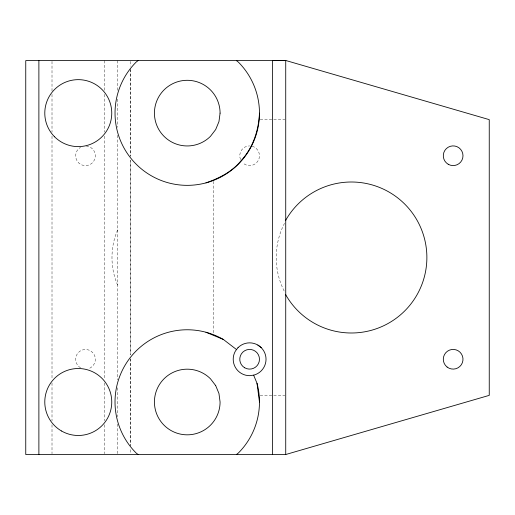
<?xml version="1.0" encoding="UTF-8"?>
<svg xmlns="http://www.w3.org/2000/svg" width="515" height="515" viewBox="0 0 515 515"><rect width="100%" height="100%" fill="white"/><g stroke="black" fill="none" stroke-linecap="round" stroke-linejoin="round"><path stroke-width="0.39" stroke-dasharray="2.58 1.93" d="M117.665 229.967C110.088 247.136 110.088 267.993 117.665 285.162M284.518 223.323C273.452 244.393 273.452 270.607 284.518 291.677M260.21 119.635L272.969 119.635M273.768 119.635L284.93 119.635M260.191 395.365L272.963 395.365M273.761 395.365L284.93 395.365M213.513 181.357L213.513 333.772M130.791 61.414L130.791 66.235M130.791 449.698L130.791 453.715M117.665 60.609L117.665 91.155M117.665 99.138L117.665 127.334M117.665 135.258L117.665 379.87M117.665 387.795L117.665 416.796M117.665 423.974L117.665 454.52M104.532 60.609L104.532 91.155M104.532 94.374L104.532 132.155M104.532 136.179L104.532 378.95M104.532 382.973L104.532 420.755M104.532 424.772L104.532 453.715M52.009 61.414L52.009 91.155M52.009 94.374L52.009 132.155M52.009 136.179L52.009 378.95M52.009 382.973L52.009 420.755M52.009 424.772L52.009 453.715M86.134 145.977A9.849 9.849 0 0 1 94.593 159.573A9.849 9.849 0 0 1 79.001 163.21A9.849 9.849 0 0 1 80.572 147.277M80.572 367.852A9.849 9.849 0 0 1 78.531 352.363A9.849 9.849 0 0 1 94.02 354.397A9.849 9.849 0 0 1 88.039 368.837M252.17 146.228A9.849 9.849 0 0 1 258.15 160.667A9.849 9.849 0 0 1 242.662 162.701M240.524 159.508A9.849 9.849 0 0 1 249.621 145.893M130.791 358.852L130.791 445.675L130.791 358.852M130.791 160.294L130.791 354.835L130.791 160.294M130.791 69.454L130.791 156.27L130.791 69.454"/><path stroke-width="0.77" d="M259.47 113.133C258.659 130.482 253.032 147.754 241.091 160.667C232.233 171.74 219.107 178.28 205.942 182.889M285.728 220.394L285.999 219.751A75.499 75.499 0 0 1 399.91 199.666A75.499 75.499 0 0 1 399.91 315.334A75.499 75.499 0 0 1 285.999 295.25L285.728 294.606M138.084 60.609L136.185 62.064A72.216 72.216 0 0 0 136.185 164.195A72.216 72.216 0 0 0 238.316 164.195A72.216 72.216 0 0 0 238.316 62.064L236.417 60.609M236.417 454.52L238.316 453.065A72.216 72.216 0 0 0 257.011 383.308L253.631 375.145M285.728 60.609L25.75 60.609L25.75 454.52L285.728 454.52L489.25 395.365L489.25 119.635L285.728 60.48L272.602 60.609L272.602 454.52M205.942 332.239L223.362 339.456L236.546 349.569M257.828 345.044L261.227 347.657M138.084 454.52L136.185 453.065A72.216 72.216 0 0 1 223.362 339.456M257.011 383.308L259.47 401.996M285.728 60.48L285.728 454.52M38.883 60.609L38.883 454.52M220.079 113.133L218.959 121.624L215.682 129.542L210.461 136.34A32.825 32.825 0 0 1 158.826 129.542A32.825 32.825 0 0 1 178.757 81.422A32.825 32.825 0 0 1 220.079 113.133M238.014 347.657L235.407 351.056A16.416 16.416 0 0 0 249.621 375.673L253.869 375.113A16.416 16.416 0 0 0 263.834 351.056A16.416 16.416 0 0 0 238.014 347.657M215.682 385.587L210.461 378.789A32.825 32.825 0 0 0 158.826 385.587A32.825 32.825 0 0 0 178.757 433.707A32.825 32.825 0 0 0 220.079 401.996L218.959 393.499L215.682 385.587M61.53 430.997A33.481 33.481 0 0 0 111.755 401.996A33.481 33.481 0 0 0 61.53 373.002A33.481 33.481 0 0 0 61.53 430.997M54.596 136.803A33.481 33.481 0 0 0 110.616 121.797A33.481 33.481 0 0 0 69.602 80.791A33.481 33.481 0 0 0 54.596 136.803M448.217 164.266A9.849 9.849 0 0 0 462.991 155.742A9.849 9.849 0 0 0 448.217 147.213A9.849 9.849 0 0 0 448.217 164.266M447.117 367.047A9.849 9.849 0 0 0 462.901 360.584A9.849 9.849 0 0 0 449.408 350.149A9.849 9.849 0 0 0 447.117 367.047M244.696 367.787A9.849 9.849 0 0 0 259.47 359.258A9.849 9.849 0 0 0 244.696 350.734A9.849 9.849 0 0 0 244.696 367.787"/></g></svg>
